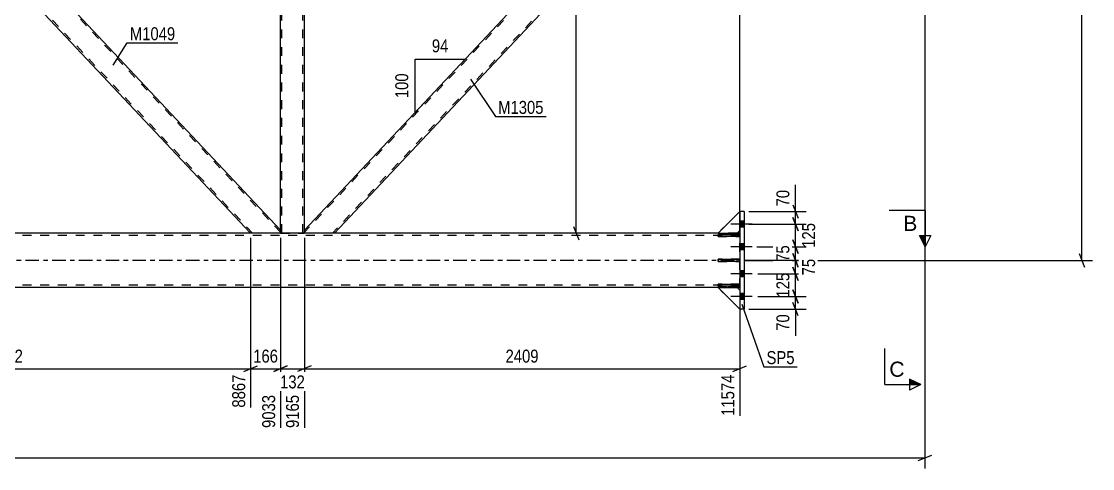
# Model space of a CAD drawing. Header units: millimetres. Extents: x 0 to 1189, y 0 to 841.
# Drawn here: x 361 to 598.2, y 450 to 548.9 of the extents above; entities that cross this region are included whole.
import ezdxf

# ---------------------------------------------------------------- set-up
doc = ezdxf.new("R2010")
doc.units = ezdxf.units.MM
doc.linetypes.add('DXK_LINE_DOT2', pattern=[3.9198, 1.9599, -1.9599])
doc.linetypes.add('DXK_LINE_DOT3', pattern=[5.9187, 2.979, -0.9799, 0.9799, -0.9799])
doc.styles.add('Arial', font='ARIAL.TTF', dxfattribs={"height": 0.2})
doc.styles.add('Arial Narrow', font='ARIALN.TTF', dxfattribs={"height": 0.2})

# ---------------------------------------------------------------- blocks, each defined once
blk = doc.blocks.new('Part-814407264-4043 - 3878')
at = {"color": 2, "linetype": 'Continuous'}
for p, q in [((520.05, 506.9), (515.25, 502.1)), ((519.45, 502.1), (520.05, 502.7)), ((515.25, 502.1), (519.45, 502.1))]:
    blk.add_line(p, q, dxfattribs=at)
at = {"color": 7, "linetype": 'DXK_LINE_DOT2'}
blk.add_line((520.05, 502.7), (520.05, 506.9), dxfattribs=at)
blk = doc.blocks.new('Part-814407264-3915 - 3878')
at = {"color": 2, "linetype": 'Continuous'}
for p, q in [((515.25, 496.34), (520.05, 496.34)), ((515.25, 495.86), (515.25, 496.34)), ((520.05, 495.86), (515.25, 495.86)), ((520.05, 496.34), (520.05, 495.86))]:
    blk.add_line(p, q, dxfattribs=at)
at = {"color": 7, "linetype": 'DXK_LINE_DOT2'}
blk.add_line((519.45, 495.86), (519.45, 496.34), dxfattribs=at)
blk = doc.blocks.new('Part-814407264-4054 - 3878')
at = {"color": 7, "linetype": 'DXK_LINE_DOT2'}
for p, q in [((520.05, 496.34), (515.25, 496.34)), ((515.25, 496.34), (515.25, 495.86)), ((515.25, 495.86), (520.05, 495.86)), ((519.45, 495.86), (519.45, 496.34)), ((520.05, 495.86), (520.05, 496.34))]:
    blk.add_line(p, q, dxfattribs=at)
blk = doc.blocks.new('Part-814407264-4046 - 3878')
at = {"color": 7, "linetype": 'DXK_LINE_DOT2'}
for p, q in [((520.05, 506.9), (515.25, 502.1)), ((520.05, 502.7), (520.05, 506.9)), ((519.45, 502.1), (520.05, 502.7)), ((515.25, 502.1), (519.45, 502.1))]:
    blk.add_line(p, q, dxfattribs=at)
blk = doc.blocks.new('Part-814407264-4049 - 3878')
at = {"color": 2, "linetype": 'Continuous'}
for p, q in [((520.05, 485.3), (515.25, 490.1)), ((515.25, 490.1), (519.45, 490.1)), ((519.45, 490.1), (520.05, 489.5))]:
    blk.add_line(p, q, dxfattribs=at)
at = {"color": 7, "linetype": 'DXK_LINE_DOT2'}
blk.add_line((520.05, 489.5), (520.05, 485.3), dxfattribs=at)
blk = doc.blocks.new('Part-814407264-4052 - 3878')
at = {"color": 7, "linetype": 'DXK_LINE_DOT2'}
for p, q in [((515.25, 490.1), (519.45, 490.1)), ((520.05, 485.3), (515.25, 490.1)), ((519.45, 490.1), (520.05, 489.5)), ((520.05, 489.5), (520.05, 485.3))]:
    blk.add_line(p, q, dxfattribs=at)
blk = doc.blocks.new('Part-814407264-4053 - 3878')
at = {"color": 7, "linetype": 'DXK_LINE_DOT2'}
for p, q in [((520.05, 490.84), (515.25, 490.84)), ((515.25, 490.84), (515.25, 490.36)), ((519.45, 490.36), (519.45, 490.84)), ((520.05, 490.36), (520.05, 490.84)), ((515.25, 490.36), (520.05, 490.36))]:
    blk.add_line(p, q, dxfattribs=at)
blk = doc.blocks.new('Part-814407264-4055 - 3878')
at = {"color": 7, "linetype": 'DXK_LINE_DOT2'}
for p, q in [((520.05, 501.84), (515.25, 501.84)), ((515.25, 501.84), (515.25, 501.36)), ((515.25, 501.36), (520.05, 501.36)), ((519.45, 501.36), (519.45, 501.84)), ((520.05, 501.36), (520.05, 501.84))]:
    blk.add_line(p, q, dxfattribs=at)
blk = doc.blocks.new('Part-814407264-4056 - 3878')
at = {"color": 2, "linetype": 'Continuous'}
for p, q in [((515.25, 490.84), (520.05, 490.84)), ((515.25, 490.36), (515.25, 490.84)), ((520.05, 490.84), (520.05, 490.36)), ((520.05, 490.36), (515.25, 490.36))]:
    blk.add_line(p, q, dxfattribs=at)
at = {"color": 7, "linetype": 'DXK_LINE_DOT2'}
blk.add_line((519.45, 490.36), (519.45, 490.84), dxfattribs=at)
blk = doc.blocks.new('Part-814407264-4134 - 3878')
at = {"color": 2, "linetype": 'Continuous'}
for p, q in [((515.25, 501.84), (520.05, 501.84)), ((515.25, 501.36), (515.25, 501.84)), ((520.05, 501.36), (515.25, 501.36)), ((520.05, 501.84), (520.05, 501.36))]:
    blk.add_line(p, q, dxfattribs=at)
at = {"color": 7, "linetype": 'DXK_LINE_DOT2'}
blk.add_line((519.45, 501.36), (519.45, 501.84), dxfattribs=at)
blk = doc.blocks.new('Part-814407264-4140 - 3878')
at = {"color": 7, "linetype": 'DXK_LINE_DOT2'}
for p, q in [((520.05, 501.62), (95.6, 501.62)), ((519.45, 502.1), (515.25, 502.1)), ((520.05, 490.1), (520.05, 502.1)), ((520.05, 490.58), (95.6, 490.58)), ((519.45, 490.1), (515.25, 490.1))]:
    blk.add_line(p, q, dxfattribs=at)
at = {"color": 2, "linetype": 'Continuous'}
for p, q in [((515.25, 502.1), (303.05, 502.1)), ((520.05, 502.1), (519.45, 502.1)), ((515.25, 490.1), (95.6, 490.1)), ((520.05, 490.1), (519.45, 490.1))]:
    blk.add_line(p, q, dxfattribs=at)
at = {"color": 7, "linetype": 'DXK_LINE_DOT3'}
blk.add_line((95.6, 496.1), (520.05, 496.1), dxfattribs=at)
blk = doc.blocks.new('Part-814407264-4198 - 3878')
at = {"color": 2, "linetype": 'Continuous'}
for p, q in [((364.67, 559.9), (361.04, 556.04)), ((418.4, 502.76), (364.67, 559.9)), ((411.77, 502.1), (361.04, 556.04)), ((418.4, 502.1), (418.4, 502.76))]:
    blk.add_line(p, q, dxfattribs=at)
at = {"color": 7, "linetype": 'DXK_LINE_DOT2'}
for p, q in [((418.4, 502.29), (364.45, 559.66)), ((361.26, 556.28), (361.28, 556.3)), ((412.21, 502.1), (361.26, 556.28)), ((418.4, 502.1), (411.77, 502.1))]:
    blk.add_line(p, q, dxfattribs=at)
blk = doc.blocks.new('Part-814407264-4258 - 3878')
at = {"color": 7, "linetype": 'DXK_LINE_DOT2'}
for p, q in [((423.68, 617.7), (418.4, 617.7)), ((418.4, 617.04), (418.4, 617.7)), ((418.72, 502.1), (418.72, 617.7)), ((423.36, 502.1), (423.36, 617.7)), ((423.68, 617.04), (423.68, 617.7)), ((418.4, 502.1), (418.4, 502.76)), ((423.68, 502.1), (423.68, 502.76)), ((418.4, 502.1), (423.68, 502.1))]:
    blk.add_line(p, q, dxfattribs=at)
at = {"color": 2, "linetype": 'Continuous'}
for p, q in [((418.4, 502.76), (418.4, 617.04)), ((423.68, 502.76), (423.68, 617.04))]:
    blk.add_line(p, q, dxfattribs=at)
blk = doc.blocks.new('Part-814407264-4303 - 3878')
at = {"color": 7, "linetype": 'DXK_LINE_DOT2'}
for p, q in [((412.21, 617.7), (303.68, 502.29)), ((418.4, 617.5), (309.87, 502.1)), ((418.4, 617.7), (411.77, 617.7)), ((361.04, 563.75), (357.42, 559.9)), ((364.67, 559.9), (361.04, 556.04)), ((310.31, 502.1), (303.68, 502.1))]:
    blk.add_line(p, q, dxfattribs=at)
at = {"color": 2, "linetype": 'Continuous'}
for p, q in [((411.77, 617.7), (361.04, 563.75)), ((418.4, 617.04), (364.67, 559.9)), ((418.4, 617.04), (418.4, 617.7)), ((357.42, 559.9), (303.68, 502.76)), ((361.04, 556.04), (310.31, 502.1)), ((303.68, 502.1), (303.68, 502.76))]:
    blk.add_line(p, q, dxfattribs=at)
blk = doc.blocks.new('Part-814407264-4313 - 3878')
at = {"color": 7, "linetype": 'DXK_LINE_DOT2'}
for p, q in [((532.21, 617.7), (423.68, 502.29)), ((538.4, 617.5), (429.87, 502.1)), ((538.4, 617.7), (531.77, 617.7)), ((481.04, 563.75), (477.42, 559.9)), ((430.31, 502.1), (423.68, 502.1))]:
    blk.add_line(p, q, dxfattribs=at)
at = {"color": 2, "linetype": 'Continuous'}
for p, q in [((538.4, 617.04), (430.31, 502.1)), ((531.77, 617.7), (481.04, 563.75)), ((538.4, 617.04), (538.4, 617.7)), ((477.42, 559.9), (423.68, 502.76)), ((423.68, 502.1), (423.68, 502.76))]:
    blk.add_line(p, q, dxfattribs=at)
blk = doc.blocks.new('Part-814407264-4338 - 3878')
at = {"color": 2, "linetype": 'Continuous'}
for p, q in [((521.05, 506.9), (520.05, 506.9)), ((520.05, 506.9), (520.05, 485.3)), ((521.05, 506.9), (521.05, 485.3)), ((521.05, 485.3), (520.05, 485.3))]:
    blk.add_line(p, q, dxfattribs=at)
blk = doc.blocks.new('Bolt-814407264-4365 - 3878')
at = {"linetype": 'Continuous'}
for points in [[(520.05, 504.76), (520.05, 503.44), (521.05, 503.44), (521.05, 504.76)], [(520.05, 504.76), (520.05, 503.44), (521.05, 503.44), (521.05, 504.76)], [(520.05, 504.76), (520.05, 503.44), (521.05, 503.44), (521.05, 504.76)], [(520.05, 499.76), (520.05, 498.44), (521.05, 498.44), (521.05, 499.76)], [(520.05, 499.76), (520.05, 498.44), (521.05, 498.44), (521.05, 499.76)], [(520.05, 493.76), (520.05, 492.44), (521.05, 492.44), (521.05, 493.76)], [(520.05, 493.76), (520.05, 492.44), (521.05, 492.44), (521.05, 493.76)], [(520.05, 488.76), (520.05, 487.44), (521.05, 487.44), (521.05, 488.76)], [(520.05, 488.76), (520.05, 487.44), (521.05, 487.44), (521.05, 488.76)], [(520.05, 488.76), (520.05, 487.44), (521.05, 487.44), (521.05, 488.76)]]:
    blk.add_hatch(color=1, dxfattribs=at).paths.add_polyline_path(points)
at = {"color": 1, "linetype": 'Continuous'}
for p, q in [((522.81, 504.1), (518.05, 504.1)), ((522.81, 504.1), (518.05, 504.1)), ((522.81, 504.1), (518.05, 504.1)), ((521.05, 504.76), (520.05, 504.76)), ((521.05, 504.76), (520.05, 504.76)), ((521.05, 504.76), (520.05, 504.76)), ((521.05, 503.44), (520.05, 503.44)), ((521.05, 503.44), (520.05, 503.44)), ((521.05, 503.44), (520.05, 503.44)), ((522.81, 499.1), (518.05, 499.1)), ((522.81, 499.1), (518.05, 499.1)), ((521.05, 499.76), (520.05, 499.76)), ((521.05, 499.76), (520.05, 499.76)), ((521.05, 498.44), (520.05, 498.44)), ((521.05, 498.44), (520.05, 498.44)), ((521.05, 493.76), (520.05, 493.76)), ((521.05, 493.76), (520.05, 493.76)), ((522.81, 493.1), (518.05, 493.1)), ((522.81, 493.1), (518.05, 493.1)), ((521.05, 492.44), (520.05, 492.44)), ((521.05, 492.44), (520.05, 492.44)), ((521.05, 488.76), (520.05, 488.76)), ((521.05, 488.76), (520.05, 488.76)), ((521.05, 488.76), (520.05, 488.76)), ((522.81, 488.1), (518.05, 488.1)), ((522.81, 488.1), (518.05, 488.1)), ((522.81, 488.1), (518.05, 488.1)), ((521.05, 487.44), (520.05, 487.44)), ((521.05, 487.44), (520.05, 487.44)), ((521.05, 487.44), (520.05, 487.44))]:
    blk.add_line(p, q, dxfattribs=at)
blk = doc.blocks.new('StraightDimension-814407264-14072 - 3878')
at = {"color": 7, "linetype": 'Continuous'}
for p, q in [((411.77, 501.1), (411.77, 463.52)), ((418.4, 501.1), (418.4, 459.02)), ((410.27, 471.53), (413.27, 472.73)), ((411.77, 472.13), (418.4, 472.13)), ((419.9, 472.73), (416.9, 471.53))]:
    blk.add_line(p, q, dxfattribs=at)
at = {"color": 0}
blk.add_wipeout([(418.43, 472.88), (418.43, 477.08), (411.75, 477.08), (411.75, 472.88)], dxfattribs=at)
at = {"color": 0, "linetype": 'Continuous'}
blk.add_wipeout([(417.8, 466.93), (413.6, 466.93), (413.6, 458.42), (417.8, 458.42)], dxfattribs=at)
at = {"color": 3, "style": 'Arial Narrow'}
blk.add_text('166', height=2.863, dxfattribs=at).set_placement((412.35, 473.48))
at = {"color": 3, "linetype": 'Continuous', "style": 'Arial Narrow'}
blk.add_text('9033', height=2.863, rotation=90.0002, dxfattribs=at).set_placement((417.2, 459.02))
blk = doc.blocks.new('StraightDimension-814407264-4734 - 3878')
at = {"color": 7, "linetype": 'Continuous'}
for p, q in [((561.05, 616.7), (561.05, 450.04)), ((559.55, 451.84), (562.55, 453.04)), ((76.9, 452.44), (561.05, 452.44))]:
    blk.add_line(p, q, dxfattribs=at)
blk = doc.blocks.new('StraightDimension-814407264-14474 - 3878')
at = {"color": 7, "linetype": 'Continuous'}
for p, q in [((531.78, 505.6), (532.98, 502.6)), ((522.05, 504.1), (535.23, 504.1)), ((532.38, 499.1), (532.38, 504.1)), ((532.98, 497.6), (531.78, 500.6)), ((523.81, 499.1), (535.23, 499.1))]:
    blk.add_line(p, q, dxfattribs=at)
at = {"color": 0}
blk.add_wipeout([(537.33, 504.94), (533.13, 504.94), (533.13, 498.26), (537.33, 498.26)], dxfattribs=at)
at = {"color": 3, "style": 'Arial Narrow'}
blk.add_text('125', height=2.863, rotation=90.0002, dxfattribs=at).set_placement((536.73, 498.86))
blk = doc.blocks.new('StraightDimension-814407264-4412 - 3878')
at = {"color": 7, "linetype": 'Continuous'}
for p, q in [((484.46, 616.2), (483.26, 619.2)), ((487.83, 617.7), (481.01, 617.7)), ((483.86, 502.1), (483.86, 617.7)), ((483.26, 503.6), (484.46, 500.6)), ((487.83, 502.1), (481.01, 502.1))]:
    blk.add_line(p, q, dxfattribs=at)
at = {"color": 0}
blk.add_wipeout([(483.11, 564.15), (478.91, 564.15), (478.91, 555.64), (483.11, 555.64)], dxfattribs=at)
at = {"color": 3, "style": 'Arial Narrow'}
blk.add_text('2890', height=2.863, rotation=90.0002, dxfattribs=at).set_placement((482.51, 556.24))
blk = doc.blocks.new('StraightDimension-814407264-14477 - 3878')
at = {"color": 7, "linetype": 'Continuous'}
for p, q in [((531.78, 494.6), (532.98, 491.6)), ((524.05, 493.1), (534.78, 493.1)), ((532.38, 488.1), (532.38, 493.1)), ((532.98, 486.6), (531.78, 489.6)), ((524.05, 488.1), (534.78, 488.1))]:
    blk.add_line(p, q, dxfattribs=at)
at = {"color": 0}
blk.add_wipeout([(531.63, 493.94), (527.43, 493.94), (527.43, 487.26), (531.63, 487.26)], dxfattribs=at)
at = {"color": 3, "style": 'Arial Narrow'}
blk.add_text('125', height=2.863, rotation=90.0002, dxfattribs=at).set_placement((531.03, 487.86))
blk = doc.blocks.new('StraightDimension-814407264-4718 - 3878')
at = {"color": 7, "linetype": 'Continuous'}
for p, q in [((560.05, 616.7), (560.05, 556.93)), ((520.05, 503.1), (520.05, 562.18)), ((521.55, 559.93), (518.55, 558.73)), ((558.55, 558.73), (561.55, 559.93)), ((520.05, 559.33), (560.05, 559.33))]:
    blk.add_line(p, q, dxfattribs=at)
at = {"color": 0}
blk.add_wipeout([(544.3, 560.08), (544.3, 564.28), (535.79, 564.28), (535.79, 560.08)], dxfattribs=at)
at = {"color": 3, "style": 'Arial Narrow'}
blk.add_text('1000', height=2.863, dxfattribs=at).set_placement((536.39, 560.68))
blk = doc.blocks.new('StraightDimension-814407264-4726 - 3878')
at = {"color": 7, "linetype": 'Continuous'}
for p, q in [((561.05, 623.7), (598.15, 623.7)), ((596.35, 622.2), (595.15, 625.2)), ((595.75, 496.08), (595.75, 623.7)), ((521.05, 496.08), (598.15, 496.08)), ((595.15, 497.58), (596.35, 494.58))]:
    blk.add_line(p, q, dxfattribs=at)
at = {"color": 0}
blk.add_wipeout([(595, 564.14), (590.8, 564.14), (590.8, 555.63), (595, 555.63)], dxfattribs=at)
at = {"color": 3, "style": 'Arial Narrow'}
blk.add_text('3191', height=2.863, rotation=90.0002, dxfattribs=at).set_placement((594.4, 556.23))
blk = doc.blocks.new('AngleDimension-814407264-5157 - 3878')
at = {"color": 7, "linetype": 'Continuous'}
for p, q in [((448.17, 540.6), (459.27, 540.6)), ((448.17, 528.8), (459.27, 540.6)), ((448.17, 528.8), (448.17, 540.6)), ((446.78, 527.32), (448.17, 528.8))]:
    blk.add_line(p, q, dxfattribs=at)
at = {"color": 0}
for points in [[(456.15, 541.5), (456.15, 545.7), (451.3, 545.7), (451.3, 541.5)], [(447.27, 538.05), (443.07, 538.05), (443.07, 531.36), (447.27, 531.36)]]:
    blk.add_wipeout(points, dxfattribs=at)
at = {"color": 3, "style": 'Arial Narrow'}
blk.add_text('94', height=2.863, dxfattribs=at).set_placement((451.9, 542.1))
blk.add_text('100', height=2.863, rotation=90.0002, dxfattribs=at).set_placement((446.67, 531.96))
blk = doc.blocks.new('StraightDimension-814407264-14070 - 3878')
at = {"color": 7, "linetype": 'Continuous'}
for p, q in [((423.68, 501.1), (423.68, 459.02)), ((520.05, 489.1), (520.05, 461.69)), ((425.18, 472.73), (422.18, 471.53)), ((423.68, 472.13), (520.05, 472.13)), ((518.55, 471.53), (521.55, 472.73))]:
    blk.add_line(p, q, dxfattribs=at)
at = {"color": 0}
blk.add_wipeout([(476.12, 472.88), (476.12, 477.08), (467.61, 477.08), (467.61, 472.88)], dxfattribs=at)
at = {"color": 0, "linetype": 'Continuous'}
blk.add_wipeout([(519.45, 471.43), (515.25, 471.43), (515.25, 461.09), (519.45, 461.09)], dxfattribs=at)
at = {"color": 3, "style": 'Arial Narrow'}
blk.add_text('2409', height=2.863, dxfattribs=at).set_placement((468.21, 473.48))
at = {"color": 3, "linetype": 'Continuous', "style": 'Arial Narrow'}
blk.add_text('11574', height=2.863, rotation=90.0002, dxfattribs=at).set_placement((518.85, 461.69))
blk = doc.blocks.new('StraightDimension-814407264-14071 - 3878')
at = {"color": 7, "linetype": 'Continuous'}
for p, q in [((418.4, 501.1), (418.4, 459.02)), ((423.68, 501.1), (423.68, 459.02)), ((416.9, 471.53), (419.9, 472.73)), ((418.4, 472.13), (423.68, 472.13)), ((425.18, 472.73), (422.18, 471.53))]:
    blk.add_line(p, q, dxfattribs=at)
at = {"color": 0}
blk.add_wipeout([(424.38, 467.18), (424.38, 471.38), (417.7, 471.38), (417.7, 467.18)], dxfattribs=at)
at = {"color": 0, "linetype": 'Continuous'}
blk.add_wipeout([(423.08, 466.93), (418.88, 466.93), (418.88, 458.42), (423.08, 458.42)], dxfattribs=at)
at = {"color": 3, "style": 'Arial Narrow'}
blk.add_text('132', height=2.863, dxfattribs=at).set_placement((418.3, 467.78))
at = {"color": 3, "linetype": 'Continuous', "style": 'Arial Narrow'}
blk.add_text('9165', height=2.863, rotation=90.0002, dxfattribs=at).set_placement((422.48, 459.02))
blk = doc.blocks.new('StraightDimension-814407264-14073 - 3878')
at = {"color": 7, "linetype": 'Continuous'}
for p, q in [((303.68, 501.1), (303.68, 459.02)), ((411.77, 501.1), (411.77, 463.52)), ((305.18, 472.73), (302.18, 471.53)), ((303.68, 472.13), (411.77, 472.13)), ((410.27, 471.53), (413.27, 472.73))]:
    blk.add_line(p, q, dxfattribs=at)
at = {"color": 0}
blk.add_wipeout([(361.98, 472.88), (361.98, 477.08), (353.47, 477.08), (353.47, 472.88)], dxfattribs=at)
at = {"color": 0, "linetype": 'Continuous'}
blk.add_wipeout([(411.17, 471.43), (406.97, 471.43), (406.97, 462.92), (411.17, 462.92)], dxfattribs=at)
at = {"color": 3, "style": 'Arial Narrow'}
blk.add_text('2702', height=2.863, dxfattribs=at).set_placement((354.07, 473.48))
at = {"color": 3, "linetype": 'Continuous', "style": 'Arial Narrow'}
blk.add_text('8867', height=2.863, rotation=90.0002, dxfattribs=at).set_placement((410.57, 463.52))
blk = doc.blocks.new('StraightDimension-814407264-14473 - 3878')
at = {"color": 7, "linetype": 'Continuous'}
for p, q in [((531.78, 508.4), (532.98, 505.4)), ((522.05, 506.9), (534.78, 506.9)), ((532.98, 502.6), (531.78, 505.6)), ((532.38, 504.1), (532.38, 506.9)), ((522.05, 504.1), (534.78, 504.1))]:
    blk.add_line(p, q, dxfattribs=at)
at = {"color": 0}
blk.add_wipeout([(531.63, 512.28), (527.43, 512.28), (527.43, 507.42), (531.63, 507.42)], dxfattribs=at)
at = {"color": 7, "linetype": 'Continuous'}
blk.add_line((532.38, 506.9), (532.38, 512.8), dxfattribs=at)
blk.add_line((532.38, 506.9), (532.38, 512.8), dxfattribs=at)
at = {"color": 3, "style": 'Arial Narrow'}
blk.add_text('70', height=2.863, rotation=90.0002, dxfattribs=at).set_placement((531.03, 508.02))
blk = doc.blocks.new('StraightDimension-814407264-14475 - 3878')
at = {"color": 7, "linetype": 'Continuous'}
for p, q in [((531.78, 500.6), (532.98, 497.6)), ((523.81, 499.1), (534.78, 499.1)), ((532.38, 496.1), (532.38, 499.1)), ((521.05, 496.1), (534.78, 496.1)), ((532.98, 494.6), (531.78, 497.6))]:
    blk.add_line(p, q, dxfattribs=at)
at = {"color": 0}
blk.add_wipeout([(531.63, 500.03), (527.43, 500.03), (527.43, 495.17), (531.63, 495.17)], dxfattribs=at)
at = {"color": 3, "style": 'Arial Narrow'}
blk.add_text('75', height=2.863, rotation=90.0002, dxfattribs=at).set_placement((531.03, 495.77))
blk = doc.blocks.new('StraightDimension-814407264-14476 - 3878')
at = {"color": 7, "linetype": 'Continuous'}
for p, q in [((521.05, 496.1), (535.23, 496.1)), ((531.78, 497.6), (532.98, 494.6)), ((532.38, 493.1), (532.38, 496.1)), ((532.98, 491.6), (531.78, 494.6)), ((524.05, 493.1), (535.23, 493.1))]:
    blk.add_line(p, q, dxfattribs=at)
at = {"color": 0}
blk.add_wipeout([(537.33, 497.03), (533.13, 497.03), (533.13, 492.17), (537.33, 492.17)], dxfattribs=at)
at = {"color": 3, "style": 'Arial Narrow'}
blk.add_text('75', height=2.863, rotation=90.0002, dxfattribs=at).set_placement((536.73, 492.77))
blk = doc.blocks.new('StraightDimension-814407264-14478 - 3878')
at = {"color": 7, "linetype": 'Continuous'}
for p, q in [((531.78, 489.6), (532.98, 486.6)), ((524.05, 488.1), (534.78, 488.1)), ((532.98, 483.8), (531.78, 486.8)), ((532.38, 485.3), (532.38, 488.1)), ((522.05, 485.3), (534.78, 485.3))]:
    blk.add_line(p, q, dxfattribs=at)
at = {"color": 0}
blk.add_wipeout([(531.63, 484.77), (527.43, 484.77), (527.43, 479.92), (531.63, 479.92)], dxfattribs=at)
at = {"color": 7, "linetype": 'Continuous'}
blk.add_line((532.38, 485.3), (532.38, 479.39), dxfattribs=at)
blk.add_line((532.38, 485.3), (532.38, 479.39), dxfattribs=at)
at = {"color": 3, "style": 'Arial Narrow'}
blk.add_text('70', height=2.863, rotation=90.0002, dxfattribs=at).set_placement((531.03, 480.52))
blk = doc.blocks.new('SectionMark-814407264-5291 - 3878')
at = {"color": 6, "linetype": 'Continuous'}
for p in [(561.11, 507.1), (562.36, 501.6)]:
    blk.add_line(p, (561.11, 499.1), dxfattribs=at)
at = {"color": 0, "linetype": 'Continuous'}
blk.add_wipeout([(559.36, 502.6), (559.36, 506.1), (556.25, 506.1), (556.25, 502.6)], dxfattribs=at)
at = {"linetype": 'Continuous'}
blk.add_hatch(color=6, dxfattribs=at).paths.add_polyline_path([(559.86, 501.6), (561.11, 501.6), (561.11, 499.1)])
at = {"color": 6, "linetype": 'Continuous'}
for p, q in [((561.11, 507.1), (553.11, 507.1)), ((559.86, 501.6), (562.36, 501.6)), ((561.11, 499.1), (559.86, 501.6))]:
    blk.add_line(p, q, dxfattribs=at)
at = {"color": 3, "linetype": 'Continuous', "style": 'Arial'}
blk.add_text('B', height=3.34, dxfattribs=at).set_placement((556.25, 502.6))
blk = doc.blocks.new('Mark-814407264-4194 - 3878')
at = {"color": 0}
blk.add_wipeout([(395.1, 544.78), (395.1, 547.78), (385.05, 547.78), (385.05, 544.78)], dxfattribs=at)
blk.add_wipeout([(395.1, 544.78), (395.1, 547.78), (385.05, 547.78), (385.05, 544.78)], dxfattribs=at)
at = {"color": 30, "linetype": 'Continuous'}
for p, q in [((381.33, 539.23), (384.45, 544.18)), ((384.45, 544.18), (395.7, 544.18))]:
    blk.add_line(p, q, dxfattribs=at)
at = {"color": 3, "style": 'Arial Narrow'}
blk.add_text('M1049', height=2.863, dxfattribs=at).set_placement((385.05, 544.78))
blk = doc.blocks.new('Mark-814407264-4309 - 3878')
at = {"color": 0}
blk.add_wipeout([(476.62, 528.49), (476.62, 531.49), (466.57, 531.49), (466.57, 528.49)], dxfattribs=at)
blk.add_wipeout([(476.62, 528.49), (476.62, 531.49), (466.57, 531.49), (466.57, 528.49)], dxfattribs=at)
at = {"color": 30, "linetype": 'Continuous'}
for p, q in [((460.45, 536.13), (465.97, 527.89)), ((465.97, 527.89), (477.22, 527.89))]:
    blk.add_line(p, q, dxfattribs=at)
at = {"color": 3, "style": 'Arial Narrow'}
blk.add_text('M1305', height=2.863, dxfattribs=at).set_placement((466.57, 528.49))
blk = doc.blocks.new('Mark-814407264-4334 - 3878')
at = {"color": 0}
blk.add_wipeout([(532.19, 473.15), (532.19, 476.15), (525.98, 476.15), (525.98, 473.15)], dxfattribs=at)
blk.add_wipeout([(532.19, 473.15), (532.19, 476.15), (525.98, 476.15), (525.98, 473.15)], dxfattribs=at)
at = {"color": 30, "linetype": 'Continuous'}
for p, q in [((520.5, 486.4), (525.38, 472.55)), ((525.38, 472.55), (532.79, 472.55))]:
    blk.add_line(p, q, dxfattribs=at)
at = {"color": 3, "style": 'Arial Narrow'}
blk.add_text('SP5', height=2.863, dxfattribs=at).set_placement((525.98, 473.15))
blk = doc.blocks.new('SectionMark-814407264-5297 - 3878')
at = {"color": 6, "linetype": 'Continuous'}
for p, q in [((552.16, 657.42), (560.16, 657.42)), ((557.66, 658.67), (560.16, 657.42)), ((552.16, 468.6), (560.16, 468.6)), ((560.16, 468.6), (557.66, 467.35))]:
    blk.add_line(p, q, dxfattribs=at)
at = {"color": 0, "linetype": 'Continuous'}
for points in [[(556.53, 652.17), (556.53, 655.67), (553.16, 655.67), (553.16, 652.17)], [(556.53, 470.35), (556.53, 473.85), (553.16, 473.85), (553.16, 470.35)]]:
    blk.add_wipeout(points, dxfattribs=at)
at = {"linetype": 'Continuous'}
for points in [[(557.66, 656.17), (557.66, 657.42), (560.16, 657.42)], [(557.66, 468.6), (557.66, 469.85), (560.16, 468.6)]]:
    blk.add_hatch(color=6, dxfattribs=at).paths.add_polyline_path(points)
at = {"color": 6, "linetype": 'Continuous'}
for p, q in [((552.16, 657.42), (552.16, 649.42)), ((557.66, 656.17), (557.66, 658.67)), ((560.16, 657.42), (557.66, 656.17)), ((552.16, 468.6), (552.16, 476.6)), ((560.16, 468.6), (557.66, 469.85)), ((557.66, 469.85), (557.66, 467.35))]:
    blk.add_line(p, q, dxfattribs=at)
at = {"color": 3, "linetype": 'Continuous', "style": 'Arial'}
for p in [(553.16, 652.17), (553.16, 470.35)]:
    blk.add_text('C', height=3.34, dxfattribs=at).set_placement(p)

msp = doc.modelspace()

# ---------------------------------------------------------------- block references
for name in ['Part-814407264-4303 - 3878', 'Part-814407264-4258 - 3878', 'Part-814407264-4313 - 3878', 'Part-814407264-4198 - 3878', 'Part-814407264-4043 - 3878', 'Part-814407264-4046 - 3878', 'Part-814407264-4338 - 3878', 'Bolt-814407264-4365 - 3878', 'Part-814407264-4140 - 3878', 'Part-814407264-4055 - 3878', 'Part-814407264-4134 - 3878', 'Part-814407264-3915 - 3878', 'Part-814407264-4054 - 3878', 'Part-814407264-4053 - 3878', 'Part-814407264-4056 - 3878', 'Part-814407264-4049 - 3878', 'Part-814407264-4052 - 3878']:
    msp.add_blockref(name, (0, 0))

# ---------------------------------------------------------------- next in the draw order: block references
msp.add_blockref('StraightDimension-814407264-14072 - 3878', (0, 0))

# ---------------------------------------------------------------- next in the draw order: block references
msp.add_blockref('StraightDimension-814407264-4734 - 3878', (0, 0))

# ---------------------------------------------------------------- next in the draw order: block references
for name in ['StraightDimension-814407264-4412 - 3878', 'Mark-814407264-4194 - 3878', 'AngleDimension-814407264-5157 - 3878', 'StraightDimension-814407264-14474 - 3878', 'StraightDimension-814407264-14073 - 3878', 'StraightDimension-814407264-14477 - 3878']:
    msp.add_blockref(name, (0, 0))

# ---------------------------------------------------------------- next in the draw order: block references
for name in ['StraightDimension-814407264-4718 - 3878', 'Mark-814407264-4309 - 3878']:
    msp.add_blockref(name, (0, 0))

# ---------------------------------------------------------------- next in the draw order: block references
msp.add_blockref('StraightDimension-814407264-4726 - 3878', (0, 0))

# ---------------------------------------------------------------- next in the draw order: block references
for name in ['StraightDimension-814407264-14473 - 3878', 'StraightDimension-814407264-14070 - 3878']:
    msp.add_blockref(name, (0, 0))

# ---------------------------------------------------------------- next in the draw order: block references
for name in ['StraightDimension-814407264-14071 - 3878', 'StraightDimension-814407264-14475 - 3878', 'StraightDimension-814407264-14478 - 3878']:
    msp.add_blockref(name, (0, 0))

# ---------------------------------------------------------------- next in the draw order: block references
for name in ['SectionMark-814407264-5291 - 3878', 'StraightDimension-814407264-14476 - 3878', 'Mark-814407264-4334 - 3878']:
    msp.add_blockref(name, (0, 0))

# ---------------------------------------------------------------- next in the draw order: block references
msp.add_blockref('SectionMark-814407264-5297 - 3878', (0, 0))

doc.saveas('drawing.dxf')
